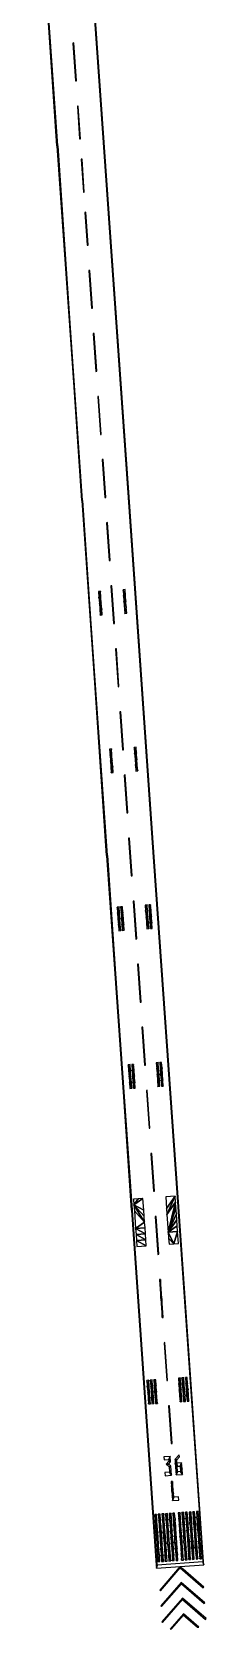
# Model space of a CAD drawing. Extents: x -9400 to 1633, y -9229 to 1165.
# Drawn here: x -9156 to -8606, y -9000 to -3948 of the extents above; entities that cross this region are included whole.
import ezdxf

# ---------------------------------------------------------------- set-up
doc = ezdxf.new("R2010")
doc.units = 0

msp = doc.modelspace()

# ---------------------------------------------------------------- linework, layer by layer
at = {"layer": 'mg_to_dxf', "color": 251}
for points in [[(-9009.45, -3175.04), (-8930.79, -4297.42), (-8927.8, -4297.21), (-9006.45, -3174.83)], [(-9156.09, -3185.31), (-9156.09, -3185.31), (-9077.43, -4307.69), (-9153.09, -3185.1)], [(-9153.09, -3185.1), (-9153.09, -3185.1), (-9077.43, -4307.69), (-9074.44, -4307.48)], [(-9023.53, -3982.6), (-9026.52, -3982.81), (-9018.13, -4102.51), (-9015.14, -4102.3)], [(-9005.25, -4286.26), (-9002.26, -4286.05), (-9009.54, -4182.11), (-9012.54, -4182.32)], [(-9074.44, -4307.48), (-9074.44, -4307.48), (-9077.43, -4307.69), (-9074.44, -4307.48)], [(-9077.43, -4307.69), (-9077.43, -4307.69), (-8998.78, -5430.07), (-9074.44, -4307.48)], [(-9077.43, -4307.69), (-9077.43, -4307.69), (-9074.44, -4307.48), (-9077.43, -4307.69)], [(-9074.44, -4307.48), (-9074.44, -4307.48), (-8998.78, -5430.07), (-8995.78, -5429.86)], [(-8930.79, -4297.42), (-8852.14, -5419.8), (-8849.14, -5419.59), (-8927.8, -4297.21)], [(-8993.48, -4454.25), (-8990.49, -4454.04), (-8997.77, -4350.09), (-9000.76, -4350.3)], [(-8986, -4518.08), (-8988.99, -4518.29), (-8981.71, -4622.24), (-8978.71, -4622.03)], [(-8967.73, -4821.75), (-8964.73, -4821.54), (-8973.12, -4701.83), (-8976.12, -4702.04)], [(-8962.13, -4901.55), (-8953.74, -5021.26), (-8950.75, -5021.05), (-8959.14, -4901.34)], [(-8945.16, -5100.85), (-8948.15, -5101.06), (-8939.76, -5220.77), (-8936.77, -5220.56)], [(-8931.18, -5300.36), (-8934.17, -5300.57), (-8925.78, -5420.28), (-8922.79, -5420.07)], [(-8998.78, -5430.07), (-8998.78, -5430.07), (-8920.12, -6552.45), (-8995.78, -5429.86)], [(-8998.78, -5430.07), (-8998.78, -5430.07), (-8998.78, -5430.07), (-8995.78, -5429.86)], [(-8995.78, -5429.86), (-8995.78, -5429.86), (-8998.78, -5430.07), (-8995.78, -5429.86)], [(-8995.78, -5429.86), (-8995.78, -5429.86), (-8920.12, -6552.45), (-8917.13, -6552.24)], [(-8852.14, -5419.8), (-8773.48, -6542.18), (-8770.49, -6541.97), (-8849.14, -5419.59)], [(-8911.8, -5619.79), (-8908.81, -5619.58), (-8917.2, -5499.87), (-8920.19, -5500.08)], [(-8894.83, -5819.09), (-8903.21, -5699.39), (-8906.21, -5699.59), (-8897.82, -5819.3)], [(-8944.24, -5736.16), (-8944.24, -5736.16), (-8939.57, -5717.04), (-8945.55, -5717.46)], [(-8944.24, -5736.16), (-8944.24, -5736.16), (-8938.26, -5735.74), (-8939.57, -5717.04)], [(-8936.95, -5754.44), (-8936.95, -5754.44), (-8938.26, -5735.74), (-8944.24, -5736.16)], [(-8936.95, -5754.44), (-8936.95, -5754.44), (-8944.24, -5736.16), (-8942.93, -5754.86)], [(-8936.95, -5754.44), (-8936.95, -5754.44), (-8942.93, -5754.86), (-8935.64, -5773.15)], [(-8942.93, -5754.86), (-8942.93, -5754.86), (-8941.62, -5773.57), (-8935.64, -5773.15)], [(-8867.75, -5712), (-8867.75, -5712), (-8859.14, -5748.99), (-8861.76, -5711.58)], [(-8866.44, -5730.71), (-8866.44, -5730.71), (-8859.14, -5748.99), (-8867.75, -5712)], [(-8866.44, -5730.71), (-8866.44, -5730.71), (-8865.13, -5749.41), (-8857.83, -5767.7)], [(-8866.44, -5730.71), (-8866.44, -5730.71), (-8857.83, -5767.7), (-8859.14, -5748.99)], [(-8857.83, -5767.7), (-8857.83, -5767.7), (-8865.13, -5749.41), (-8862.5, -5786.82)], [(-8935.64, -5773.15), (-8935.64, -5773.15), (-8941.62, -5773.57), (-8940.31, -5792.27)], [(-8935.64, -5773.15), (-8935.64, -5773.15), (-8940.31, -5792.27), (-8934.33, -5791.85)], [(-8857.83, -5767.7), (-8857.83, -5767.7), (-8862.5, -5786.82), (-8856.52, -5786.4)], [(-8889.23, -5898.9), (-8892.23, -5899.11), (-8883.84, -6018.81), (-8880.84, -6018.6)], [(-8866.86, -6218.11), (-8875.25, -6098.41), (-8878.24, -6098.62), (-8869.86, -6218.32)], [(-8825.5, -6229.06), (-8825.5, -6229.06), (-8826.81, -6210.36), (-8832.79, -6210.78)], [(-8825.5, -6229.06), (-8825.5, -6229.06), (-8832.79, -6210.78), (-8831.48, -6229.48)], [(-8909.29, -6234.94), (-8909.29, -6234.94), (-8904.62, -6215.81), (-8910.6, -6216.23)], [(-8909.29, -6234.94), (-8909.29, -6234.94), (-8903.3, -6234.52), (-8904.62, -6215.81)], [(-8901.99, -6253.22), (-8901.99, -6253.22), (-8903.3, -6234.52), (-8909.29, -6234.94)], [(-8907.98, -6253.64), (-8907.98, -6253.64), (-8901.99, -6253.22), (-8909.29, -6234.94)], [(-8907.98, -6253.64), (-8907.98, -6253.64), (-8900.68, -6271.93), (-8901.99, -6253.22)], [(-8907.98, -6253.64), (-8907.98, -6253.64), (-8906.67, -6272.34), (-8900.68, -6271.93)], [(-8824.19, -6247.77), (-8824.19, -6247.77), (-8825.5, -6229.06), (-8831.48, -6229.48)], [(-8824.19, -6247.77), (-8824.19, -6247.77), (-8831.48, -6229.48), (-8830.17, -6248.19)], [(-8828.86, -6266.89), (-8828.86, -6266.89), (-8824.19, -6247.77), (-8830.17, -6248.19)], [(-8828.86, -6266.89), (-8828.86, -6266.89), (-8822.88, -6266.47), (-8824.19, -6247.77)], [(-8900.68, -6271.93), (-8900.68, -6271.93), (-8906.67, -6272.34), (-8905.36, -6291.05)], [(-8900.68, -6271.93), (-8900.68, -6271.93), (-8905.36, -6291.05), (-8899.37, -6290.63)], [(-8855.87, -6417.83), (-8852.88, -6417.62), (-8861.27, -6297.92), (-8864.26, -6298.13)], [(-8828.86, -6266.89), (-8828.86, -6266.89), (-8821.56, -6285.18), (-8822.88, -6266.47)], [(-8828.86, -6266.89), (-8828.86, -6266.89), (-8827.55, -6285.6), (-8821.56, -6285.18)], [(-8850.28, -6497.64), (-8841.89, -6617.34), (-8838.9, -6617.13), (-8847.29, -6497.43)], [(-8917.13, -6552.24), (-8917.13, -6552.24), (-8920.12, -6552.45), (-8917.13, -6552.24)], [(-8917.13, -6552.24), (-8917.13, -6552.24), (-8920.12, -6552.45), (-8841.46, -7674.83)], [(-8920.12, -6552.45), (-8920.12, -6552.45), (-8920.12, -6552.45), (-8917.13, -6552.24)], [(-8917.13, -6552.24), (-8917.13, -6552.24), (-8841.46, -7674.83), (-8838.47, -7674.62)], [(-8773.48, -6542.18), (-8694.82, -7664.56), (-8691.83, -7664.35), (-8770.49, -6541.97)], [(-8879.32, -6734.06), (-8879.32, -6734.06), (-8880.63, -6715.36), (-8886.62, -6715.78)], [(-8879.32, -6734.06), (-8879.32, -6734.06), (-8886.62, -6715.78), (-8885.31, -6734.48)], [(-8868.35, -6733.29), (-8868.35, -6733.29), (-8869.66, -6714.59), (-8875.65, -6715.01)], [(-8868.35, -6733.29), (-8868.35, -6733.29), (-8875.65, -6715.01), (-8874.34, -6733.71)], [(-8827.91, -6816.85), (-8824.92, -6816.65), (-8833.31, -6696.94), (-8836.3, -6697.15)], [(-8796.53, -6728.26), (-8796.53, -6728.26), (-8791.85, -6709.14), (-8797.84, -6709.56)], [(-8796.53, -6728.26), (-8796.53, -6728.26), (-8789.23, -6746.55), (-8791.85, -6709.14)], [(-8785.55, -6727.49), (-8785.55, -6727.49), (-8780.88, -6708.37), (-8786.87, -6708.79)], [(-8785.55, -6727.49), (-8785.55, -6727.49), (-8779.57, -6727.07), (-8780.88, -6708.37)], [(-8878.01, -6752.77), (-8878.01, -6752.77), (-8879.32, -6734.06), (-8885.31, -6734.48)], [(-8878.01, -6752.77), (-8878.01, -6752.77), (-8885.31, -6734.48), (-8884, -6753.19)], [(-8882.69, -6771.89), (-8882.69, -6771.89), (-8878.01, -6752.77), (-8884, -6753.19)], [(-8882.69, -6771.89), (-8882.69, -6771.89), (-8876.7, -6771.47), (-8878.01, -6752.77)], [(-8868.35, -6733.29), (-8868.35, -6733.29), (-8874.34, -6733.71), (-8873.03, -6752.42)], [(-8868.35, -6733.29), (-8868.35, -6733.29), (-8873.03, -6752.42), (-8867.04, -6752)], [(-8873.03, -6752.42), (-8873.03, -6752.42), (-8865.73, -6770.7), (-8867.04, -6752)], [(-8873.03, -6752.42), (-8873.03, -6752.42), (-8871.71, -6771.12), (-8865.73, -6770.7)], [(-8787.92, -6765.25), (-8787.92, -6765.25), (-8789.23, -6746.55), (-8796.53, -6728.26)], [(-8787.92, -6765.25), (-8787.92, -6765.25), (-8796.53, -6728.26), (-8795.22, -6746.96)], [(-8786.61, -6783.95), (-8786.61, -6783.95), (-8795.22, -6746.96), (-8792.59, -6784.37)], [(-8787.92, -6765.25), (-8787.92, -6765.25), (-8795.22, -6746.96), (-8786.61, -6783.95)], [(-8778.26, -6745.78), (-8778.26, -6745.78), (-8779.57, -6727.07), (-8785.55, -6727.49)], [(-8778.26, -6745.78), (-8778.26, -6745.78), (-8785.55, -6727.49), (-8784.24, -6746.2)], [(-8778.26, -6745.78), (-8778.26, -6745.78), (-8784.24, -6746.2), (-8776.95, -6764.48)], [(-8784.24, -6746.2), (-8784.24, -6746.2), (-8782.93, -6764.9), (-8776.95, -6764.48)], [(-8776.95, -6764.48), (-8776.95, -6764.48), (-8782.93, -6764.9), (-8781.62, -6783.6)], [(-8776.95, -6764.48), (-8776.95, -6764.48), (-8781.62, -6783.6), (-8775.64, -6783.18)], [(-8882.69, -6771.89), (-8882.69, -6771.89), (-8875.39, -6790.18), (-8876.7, -6771.47)], [(-8882.69, -6771.89), (-8882.69, -6771.89), (-8881.38, -6790.59), (-8875.39, -6790.18)], [(-8871.71, -6771.12), (-8871.71, -6771.12), (-8864.42, -6789.41), (-8865.73, -6770.7)], [(-8871.71, -6771.12), (-8871.71, -6771.12), (-8870.4, -6789.83), (-8864.42, -6789.41)], [(-8813.93, -7016.37), (-8810.94, -7016.16), (-8819.33, -6896.45), (-8822.32, -6896.66)], [(-8808.34, -7096.17), (-8799.95, -7215.88), (-8796.96, -7215.67), (-8805.34, -7095.96)], [(-8844.37, -7232.84), (-8844.37, -7232.84), (-8845.68, -7214.14), (-8851.67, -7214.56)], [(-8844.37, -7232.84), (-8844.37, -7232.84), (-8851.67, -7214.56), (-8850.36, -7233.26)], [(-8839.38, -7232.49), (-8839.38, -7232.49), (-8834.71, -7213.37), (-8840.69, -7213.79)], [(-8839.38, -7232.49), (-8839.38, -7232.49), (-8833.4, -7232.07), (-8834.71, -7213.37)], [(-8761.57, -7227.04), (-8761.57, -7227.04), (-8756.9, -7207.91), (-8762.88, -7208.33)], [(-8761.57, -7227.04), (-8761.57, -7227.04), (-8755.59, -7226.62), (-8756.9, -7207.91)], [(-8744.62, -7225.85), (-8744.62, -7225.85), (-8745.93, -7207.15), (-8751.91, -7207.56)], [(-8744.62, -7225.85), (-8744.62, -7225.85), (-8751.91, -7207.56), (-8750.6, -7226.27)], [(-8844.37, -7232.84), (-8844.37, -7232.84), (-8850.36, -7233.26), (-8849.04, -7251.96)], [(-8844.37, -7232.84), (-8844.37, -7232.84), (-8849.04, -7251.96), (-8843.06, -7251.54)], [(-8849.04, -7251.96), (-8849.04, -7251.96), (-8841.75, -7270.25), (-8843.06, -7251.54)], [(-8849.04, -7251.96), (-8849.04, -7251.96), (-8847.73, -7270.67), (-8841.75, -7270.25)], [(-8847.73, -7270.67), (-8847.73, -7270.67), (-8840.44, -7288.95), (-8841.75, -7270.25)], [(-8847.73, -7270.67), (-8847.73, -7270.67), (-8846.42, -7289.37), (-8840.44, -7288.95)], [(-8832.09, -7250.77), (-8832.09, -7250.77), (-8833.4, -7232.07), (-8839.38, -7232.49)], [(-8832.09, -7250.77), (-8832.09, -7250.77), (-8839.38, -7232.49), (-8838.07, -7251.19)], [(-8832.09, -7250.77), (-8832.09, -7250.77), (-8838.07, -7251.19), (-8830.78, -7269.48)], [(-8838.07, -7251.19), (-8838.07, -7251.19), (-8836.76, -7269.9), (-8830.78, -7269.48)], [(-8830.78, -7269.48), (-8830.78, -7269.48), (-8836.76, -7269.9), (-8835.45, -7288.6)], [(-8830.78, -7269.48), (-8830.78, -7269.48), (-8835.45, -7288.6), (-8829.46, -7288.18)], [(-8754.28, -7245.32), (-8754.28, -7245.32), (-8755.59, -7226.62), (-8761.57, -7227.04)], [(-8754.28, -7245.32), (-8754.28, -7245.32), (-8761.57, -7227.04), (-8760.26, -7245.74)], [(-8754.28, -7245.32), (-8754.28, -7245.32), (-8760.26, -7245.74), (-8752.97, -7264.03)], [(-8760.26, -7245.74), (-8760.26, -7245.74), (-8758.95, -7264.45), (-8752.97, -7264.03)], [(-8752.97, -7264.03), (-8752.97, -7264.03), (-8758.95, -7264.45), (-8757.64, -7283.15)], [(-8752.97, -7264.03), (-8752.97, -7264.03), (-8757.64, -7283.15), (-8751.66, -7282.73)], [(-8744.62, -7225.85), (-8744.62, -7225.85), (-8750.6, -7226.27), (-8749.29, -7244.97)], [(-8744.62, -7225.85), (-8744.62, -7225.85), (-8749.29, -7244.97), (-8743.3, -7244.55)], [(-8749.29, -7244.97), (-8749.29, -7244.97), (-8741.99, -7263.26), (-8743.3, -7244.55)], [(-8749.29, -7244.97), (-8749.29, -7244.97), (-8747.98, -7263.68), (-8741.99, -7263.26)], [(-8747.98, -7263.68), (-8747.98, -7263.68), (-8740.68, -7281.96), (-8741.99, -7263.26)], [(-8747.98, -7263.68), (-8747.98, -7263.68), (-8746.67, -7282.38), (-8740.68, -7281.96)], [(-8794.36, -7295.68), (-8785.97, -7415.39), (-8782.97, -7415.18), (-8791.36, -7295.47)], [(-8780.37, -7495.19), (-8771.98, -7614.9), (-8768.99, -7614.69), (-8777.38, -7494.98)], [(-8841.46, -7674.83), (-8762.81, -8797.21), (-8759.82, -8797), (-8838.47, -7674.62)], [(-8833.61, -7658.13), (-8833.61, -7658.13), (-8819.96, -7638.38), (-8834.92, -7639.42)], [(-8833.61, -7658.13), (-8833.61, -7658.13), (-8805, -7637.33), (-8819.96, -7638.38)], [(-8833.61, -7658.13), (-8833.61, -7658.13), (-8802.38, -7674.74), (-8805, -7637.33)], [(-8833.61, -7658.13), (-8833.61, -7658.13), (-8832.3, -7676.83), (-8799.75, -7712.14)], [(-8801.06, -7693.44), (-8801.06, -7693.44), (-8802.38, -7674.74), (-8833.61, -7658.13)], [(-8801.06, -7693.44), (-8801.06, -7693.44), (-8833.61, -7658.13), (-8799.75, -7712.14)], [(-8799.75, -7712.14), (-8799.75, -7712.14), (-8832.3, -7676.83), (-8828.37, -7732.94)], [(-8730.55, -7669.7), (-8730.55, -7669.7), (-8703.25, -7630.2), (-8733.17, -7632.29)], [(-8729.24, -7688.41), (-8729.24, -7688.41), (-8703.25, -7630.2), (-8730.55, -7669.7)], [(-8729.24, -7688.41), (-8729.24, -7688.41), (-8701.94, -7648.9), (-8703.25, -7630.2)], [(-8725.31, -7744.52), (-8725.31, -7744.52), (-8701.94, -7648.9), (-8729.24, -7688.41)], [(-8700.63, -7667.6), (-8700.63, -7667.6), (-8701.94, -7648.9), (-8725.31, -7744.52)], [(-8699.31, -7686.31), (-8699.31, -7686.31), (-8700.63, -7667.6), (-8725.31, -7744.52)], [(-8694.82, -7664.56), (-8616.17, -8786.94), (-8613.18, -8786.73), (-8691.83, -7664.35)], [(-8799.75, -7712.14), (-8799.75, -7712.14), (-8828.37, -7732.94), (-8798.44, -7730.85)], [(-8763.4, -7694.49), (-8766.39, -7694.7), (-8758, -7814.41), (-8755.01, -7814.2)], [(-8698, -7705.01), (-8698, -7705.01), (-8699.31, -7686.31), (-8725.31, -7744.52)], [(-8698, -7705.01), (-8698, -7705.01), (-8725.31, -7744.52), (-8696.69, -7723.72)], [(-8725.31, -7744.52), (-8725.31, -7744.52), (-8695.38, -7742.42), (-8696.69, -7723.72)], [(-8828.37, -7732.94), (-8828.37, -7732.94), (-8797.13, -7749.55), (-8798.44, -7730.85)], [(-8828.37, -7732.94), (-8828.37, -7732.94), (-8827.06, -7751.65), (-8797.13, -7749.55)], [(-8827.06, -7751.65), (-8827.06, -7751.65), (-8795.82, -7768.26), (-8797.13, -7749.55)], [(-8827.06, -7751.65), (-8827.06, -7751.65), (-8825.75, -7770.35), (-8795.82, -7768.26)], [(-8825.75, -7770.35), (-8825.75, -7770.35), (-8794.51, -7786.96), (-8795.82, -7768.26)], [(-8825.75, -7770.35), (-8825.75, -7770.35), (-8824.44, -7789.06), (-8794.51, -7786.96)], [(-8725.31, -7744.52), (-8725.31, -7744.52), (-8707.72, -7780.88), (-8695.38, -7742.42)], [(-8725.31, -7744.52), (-8725.31, -7744.52), (-8724, -7763.22), (-8707.72, -7780.88)], [(-8724, -7763.22), (-8724, -7763.22), (-8722.69, -7781.93), (-8707.72, -7780.88)], [(-8695.38, -7742.42), (-8695.38, -7742.42), (-8707.72, -7780.88), (-8692.76, -7779.83)], [(-8748.22, -7954.07), (-8748.22, -7954.07), (-8749.42, -7894), (-8752.41, -7894.21)], [(-8745.22, -7953.86), (-8745.22, -7953.86), (-8749.42, -7894), (-8748.22, -7954.07)], [(-8745.22, -7953.86), (-8745.22, -7953.86), (-8748.22, -7954.07), (-8744.02, -8013.92)], [(-8745.22, -7953.86), (-8745.22, -7953.86), (-8744.02, -8013.92), (-8741.03, -8013.71)], [(-8735.44, -8093.51), (-8738.43, -8093.72), (-8730.04, -8213.43), (-8727.05, -8213.22)], [(-8792.73, -8212.88), (-8792.73, -8212.88), (-8784.13, -8249.87), (-8786.75, -8212.46)], [(-8791.42, -8231.58), (-8791.42, -8231.58), (-8784.13, -8249.87), (-8792.73, -8212.88)], [(-8791.42, -8231.58), (-8791.42, -8231.58), (-8790.11, -8250.29), (-8782.81, -8268.57)], [(-8791.42, -8231.58), (-8791.42, -8231.58), (-8782.81, -8268.57), (-8784.13, -8249.87)], [(-8774.46, -8230.39), (-8774.46, -8230.39), (-8775.77, -8211.69), (-8781.76, -8212.11)], [(-8774.46, -8230.39), (-8774.46, -8230.39), (-8781.76, -8212.11), (-8780.45, -8230.81)], [(-8773.15, -8249.1), (-8773.15, -8249.1), (-8774.46, -8230.39), (-8780.45, -8230.81)], [(-8773.15, -8249.1), (-8773.15, -8249.1), (-8780.45, -8230.81), (-8779.14, -8249.52)], [(-8763.49, -8229.62), (-8763.49, -8229.62), (-8764.8, -8210.92), (-8770.79, -8211.34)], [(-8763.49, -8229.62), (-8763.49, -8229.62), (-8770.79, -8211.34), (-8769.47, -8230.04)], [(-8762.18, -8248.33), (-8762.18, -8248.33), (-8763.49, -8229.62), (-8769.47, -8230.04)], [(-8762.18, -8248.33), (-8762.18, -8248.33), (-8769.47, -8230.04), (-8768.16, -8248.75)], [(-8691.67, -8224.59), (-8691.67, -8224.59), (-8686.99, -8205.47), (-8692.98, -8205.89)], [(-8691.67, -8224.59), (-8691.67, -8224.59), (-8685.68, -8224.17), (-8686.99, -8205.47)], [(-8684.37, -8242.88), (-8684.37, -8242.88), (-8685.68, -8224.17), (-8691.67, -8224.59)], [(-8690.36, -8243.29), (-8690.36, -8243.29), (-8684.37, -8242.88), (-8691.67, -8224.59)], [(-8682, -8205.12), (-8682, -8205.12), (-8673.4, -8242.11), (-8676.02, -8204.7)], [(-8680.69, -8223.82), (-8680.69, -8223.82), (-8673.4, -8242.11), (-8682, -8205.12)], [(-8680.69, -8223.82), (-8680.69, -8223.82), (-8679.38, -8242.53), (-8672.09, -8260.81)], [(-8680.69, -8223.82), (-8680.69, -8223.82), (-8672.09, -8260.81), (-8673.4, -8242.11)], [(-8663.73, -8222.63), (-8663.73, -8222.63), (-8665.04, -8203.93), (-8671.03, -8204.35)], [(-8663.73, -8222.63), (-8663.73, -8222.63), (-8671.03, -8204.35), (-8669.72, -8223.05)], [(-8662.42, -8241.34), (-8662.42, -8241.34), (-8663.73, -8222.63), (-8669.72, -8223.05)], [(-8662.42, -8241.34), (-8662.42, -8241.34), (-8669.72, -8223.05), (-8668.41, -8241.76)], [(-8782.81, -8268.57), (-8782.81, -8268.57), (-8790.11, -8250.29), (-8787.49, -8287.69)], [(-8782.81, -8268.57), (-8782.81, -8268.57), (-8787.49, -8287.69), (-8781.5, -8287.27)], [(-8777.83, -8268.22), (-8777.83, -8268.22), (-8773.15, -8249.1), (-8779.14, -8249.52)], [(-8777.83, -8268.22), (-8777.83, -8268.22), (-8771.84, -8267.8), (-8773.15, -8249.1)], [(-8777.83, -8268.22), (-8777.83, -8268.22), (-8770.53, -8286.51), (-8771.84, -8267.8)], [(-8777.83, -8268.22), (-8777.83, -8268.22), (-8776.52, -8286.92), (-8770.53, -8286.51)], [(-8766.85, -8267.45), (-8766.85, -8267.45), (-8762.18, -8248.33), (-8768.16, -8248.75)], [(-8766.85, -8267.45), (-8766.85, -8267.45), (-8760.87, -8267.03), (-8762.18, -8248.33)], [(-8766.85, -8267.45), (-8766.85, -8267.45), (-8759.56, -8285.74), (-8760.87, -8267.03)], [(-8766.85, -8267.45), (-8766.85, -8267.45), (-8765.54, -8286.16), (-8759.56, -8285.74)], [(-8690.36, -8243.29), (-8690.36, -8243.29), (-8683.06, -8261.58), (-8684.37, -8242.88)], [(-8690.36, -8243.29), (-8690.36, -8243.29), (-8689.04, -8262), (-8683.06, -8261.58)], [(-8683.06, -8261.58), (-8683.06, -8261.58), (-8689.04, -8262), (-8687.73, -8280.7)], [(-8683.06, -8261.58), (-8683.06, -8261.58), (-8687.73, -8280.7), (-8681.75, -8280.28)], [(-8672.09, -8260.81), (-8672.09, -8260.81), (-8679.38, -8242.53), (-8676.76, -8279.93)], [(-8672.09, -8260.81), (-8672.09, -8260.81), (-8676.76, -8279.93), (-8670.78, -8279.51)], [(-8667.1, -8260.46), (-8667.1, -8260.46), (-8662.42, -8241.34), (-8668.41, -8241.76)], [(-8667.1, -8260.46), (-8667.1, -8260.46), (-8661.11, -8260.04), (-8662.42, -8241.34)], [(-8667.1, -8260.46), (-8667.1, -8260.46), (-8659.8, -8278.75), (-8661.11, -8260.04)], [(-8667.1, -8260.46), (-8667.1, -8260.46), (-8665.79, -8279.17), (-8659.8, -8278.75)], [(-8724.45, -8293.23), (-8716.06, -8412.94), (-8713.07, -8412.73), (-8721.46, -8293.02)], [(-8719.24, -8453.33), (-8739.19, -8454.73), (-8738.5, -8464.7), (-8723.53, -8463.65)], [(-8724.5, -8477.75), (-8718.05, -8470.29), (-8723.19, -8468.58), (-8731.53, -8478.25)], [(-8717.08, -8484.25), (-8724.5, -8477.75), (-8731.53, -8478.25), (-8721.92, -8486.65)], [(-8718.05, -8470.29), (-8719.24, -8453.33), (-8723.53, -8463.65), (-8723.19, -8468.58)], [(-8715.05, -8513.18), (-8717.08, -8484.25), (-8721.92, -8486.65), (-8720.74, -8503.56)], [(-8698.44, -8464.13), (-8689.62, -8454.99), (-8690.09, -8448.28), (-8703.58, -8462.25)], [(-8697.68, -8474.87), (-8703.58, -8462.25), (-8696.98, -8484.85)], [(-8702.71, -8474.72), (-8702.71, -8474.72), (-8696.98, -8484.85), (-8703.58, -8462.25)], [(-8703.58, -8462.25), (-8697.68, -8474.87), (-8698.44, -8464.13)], [(-8702.71, -8474.72), (-8702.71, -8474.72), (-8695.8, -8501.81), (-8696.98, -8484.85)], [(-8702.71, -8474.72), (-8702.71, -8474.72), (-8700.08, -8512.13), (-8695.8, -8501.81)], [(-8682.72, -8473.83), (-8697.68, -8474.87), (-8696.98, -8484.85), (-8687.26, -8484.17)], [(-8681.43, -8492.28), (-8681.43, -8492.28), (-8682.72, -8473.83), (-8687.26, -8484.17)], [(-8681.43, -8492.28), (-8681.43, -8492.28), (-8687.26, -8484.17), (-8686.07, -8501.13)], [(-8720.74, -8503.56), (-8735.7, -8504.6), (-8735, -8514.58), (-8715.05, -8513.18)], [(-8715.1, -8548.27), (-8715.1, -8548.27), (-8711.16, -8532.96), (-8716.14, -8533.31)], [(-8714.05, -8563.23), (-8714.05, -8563.23), (-8711.16, -8532.96), (-8715.1, -8548.27)], [(-8714.05, -8563.23), (-8714.05, -8563.23), (-8709.41, -8557.9), (-8711.16, -8532.96)], [(-8686.07, -8501.13), (-8695.8, -8501.81), (-8700.08, -8512.13), (-8680.13, -8510.73)], [(-8681.43, -8492.28), (-8681.43, -8492.28), (-8686.07, -8501.13), (-8680.13, -8510.73)], [(-8708.54, -8570.37), (-8708.54, -8570.37), (-8709.41, -8557.9), (-8714.05, -8563.23)], [(-8713, -8578.2), (-8713, -8578.2), (-8708.54, -8570.37), (-8714.05, -8563.23)], [(-8713, -8578.2), (-8713, -8578.2), (-8707.66, -8582.84), (-8708.54, -8570.37)], [(-8713, -8578.2), (-8713, -8578.2), (-8711.95, -8593.16), (-8707.66, -8582.84)], [(-8711.95, -8593.16), (-8692, -8591.76), (-8692.7, -8581.79), (-8707.66, -8582.84)], [(-8760.96, -8655.49), (-8760.96, -8655.49), (-8762.27, -8636.79), (-8768.01, -8637.19)], [(-8760.96, -8655.49), (-8760.96, -8655.49), (-8768.01, -8637.19), (-8766.7, -8655.89)], [(-8749.49, -8654.69), (-8749.49, -8654.69), (-8750.8, -8635.98), (-8756.54, -8636.38)], [(-8748.18, -8673.39), (-8748.18, -8673.39), (-8756.54, -8636.38), (-8755.23, -8655.09)], [(-8748.18, -8673.39), (-8748.18, -8673.39), (-8749.49, -8654.69), (-8756.54, -8636.38)], [(-8739.33, -8635.18), (-8739.33, -8635.18), (-8745.07, -8635.58), (-8743.75, -8654.28)], [(-8743.75, -8654.28), (-8743.75, -8654.28), (-8738.02, -8653.88), (-8739.33, -8635.18)], [(-8726.55, -8653.08), (-8726.55, -8653.08), (-8727.86, -8634.37), (-8733.59, -8634.78)], [(-8726.55, -8653.08), (-8726.55, -8653.08), (-8733.59, -8634.78), (-8732.28, -8653.48)], [(-8720.81, -8652.68), (-8720.81, -8652.68), (-8716.39, -8633.57), (-8722.12, -8633.97)], [(-8720.81, -8652.68), (-8720.81, -8652.68), (-8713.76, -8670.98), (-8716.39, -8633.57)], [(-8703.6, -8651.47), (-8703.6, -8651.47), (-8704.91, -8632.77), (-8710.65, -8633.17)], [(-8703.6, -8651.47), (-8703.6, -8651.47), (-8710.65, -8633.17), (-8708.03, -8670.58)], [(-8692.13, -8650.67), (-8692.13, -8650.67), (-8687.71, -8631.56), (-8693.44, -8631.96)], [(-8692.13, -8650.67), (-8692.13, -8650.67), (-8686.39, -8650.26), (-8687.71, -8631.56)], [(-8674.92, -8649.46), (-8674.92, -8649.46), (-8676.23, -8630.76), (-8681.97, -8631.16)], [(-8674.92, -8649.46), (-8674.92, -8649.46), (-8681.97, -8631.16), (-8680.66, -8649.86)], [(-8663.45, -8648.66), (-8663.45, -8648.66), (-8664.76, -8629.95), (-8670.5, -8630.35)], [(-8663.45, -8648.66), (-8663.45, -8648.66), (-8670.5, -8630.35), (-8669.19, -8649.06)], [(-8656.4, -8666.96), (-8656.4, -8666.96), (-8653.29, -8629.15), (-8659.03, -8629.55)], [(-8656.4, -8666.96), (-8656.4, -8666.96), (-8651.98, -8647.85), (-8653.29, -8629.15)], [(-8640.51, -8647.05), (-8640.51, -8647.05), (-8641.82, -8628.34), (-8647.55, -8628.75)], [(-8640.51, -8647.05), (-8640.51, -8647.05), (-8647.55, -8628.75), (-8646.24, -8647.45)], [(-8634.77, -8646.65), (-8634.77, -8646.65), (-8630.35, -8627.54), (-8636.08, -8627.94)], [(-8634.77, -8646.65), (-8634.77, -8646.65), (-8627.72, -8664.95), (-8630.35, -8627.54)], [(-8759.65, -8674.19), (-8759.65, -8674.19), (-8760.96, -8655.49), (-8766.7, -8655.89)], [(-8759.65, -8674.19), (-8759.65, -8674.19), (-8766.7, -8655.89), (-8765.39, -8674.6)], [(-8758.34, -8692.9), (-8758.34, -8692.9), (-8759.65, -8674.19), (-8765.39, -8674.6)], [(-8758.34, -8692.9), (-8758.34, -8692.9), (-8765.39, -8674.6), (-8764.08, -8693.3)], [(-8753.92, -8673.79), (-8753.92, -8673.79), (-8748.18, -8673.39), (-8755.23, -8655.09)], [(-8748.18, -8673.39), (-8748.18, -8673.39), (-8753.92, -8673.79), (-8749.98, -8729.9)], [(-8746.87, -8692.09), (-8746.87, -8692.09), (-8748.18, -8673.39), (-8749.98, -8729.9)], [(-8743.75, -8654.28), (-8743.75, -8654.28), (-8736.71, -8672.59), (-8738.02, -8653.88)], [(-8734.09, -8709.99), (-8734.09, -8709.99), (-8743.75, -8654.28), (-8741.13, -8691.69)], [(-8735.4, -8691.29), (-8735.4, -8691.29), (-8743.75, -8654.28), (-8734.09, -8709.99)], [(-8735.4, -8691.29), (-8735.4, -8691.29), (-8736.71, -8672.59), (-8743.75, -8654.28)], [(-8725.24, -8671.78), (-8725.24, -8671.78), (-8726.55, -8653.08), (-8732.28, -8653.48)], [(-8725.24, -8671.78), (-8725.24, -8671.78), (-8732.28, -8653.48), (-8730.97, -8672.18)], [(-8723.93, -8690.49), (-8723.93, -8690.49), (-8725.24, -8671.78), (-8730.97, -8672.18)], [(-8727.04, -8728.3), (-8727.04, -8728.3), (-8723.93, -8690.49), (-8730.97, -8672.18)], [(-8712.45, -8689.68), (-8712.45, -8689.68), (-8713.76, -8670.98), (-8720.81, -8652.68)], [(-8712.45, -8689.68), (-8712.45, -8689.68), (-8720.81, -8652.68), (-8719.5, -8671.38)], [(-8719.5, -8671.38), (-8719.5, -8671.38), (-8718.19, -8690.08), (-8711.14, -8708.39)], [(-8712.45, -8689.68), (-8712.45, -8689.68), (-8719.5, -8671.38), (-8711.14, -8708.39)], [(-8706.72, -8689.28), (-8706.72, -8689.28), (-8703.6, -8651.47), (-8708.03, -8670.58)], [(-8706.72, -8689.28), (-8706.72, -8689.28), (-8702.29, -8670.17), (-8703.6, -8651.47)], [(-8706.72, -8689.28), (-8706.72, -8689.28), (-8705.41, -8707.98), (-8702.29, -8670.17)], [(-8705.41, -8707.98), (-8705.41, -8707.98), (-8704.1, -8726.69), (-8702.29, -8670.17)], [(-8704.1, -8726.69), (-8704.1, -8726.69), (-8698.36, -8726.29), (-8702.29, -8670.17)], [(-8685.08, -8668.97), (-8685.08, -8668.97), (-8686.39, -8650.26), (-8692.13, -8650.67)], [(-8690.82, -8669.37), (-8690.82, -8669.37), (-8685.08, -8668.97), (-8692.13, -8650.67)], [(-8690.82, -8669.37), (-8690.82, -8669.37), (-8683.77, -8687.67), (-8685.08, -8668.97)], [(-8690.82, -8669.37), (-8690.82, -8669.37), (-8689.51, -8688.07), (-8683.77, -8687.67)], [(-8689.51, -8688.07), (-8689.51, -8688.07), (-8682.46, -8706.38), (-8683.77, -8687.67)], [(-8689.51, -8688.07), (-8689.51, -8688.07), (-8688.2, -8706.78), (-8682.46, -8706.38)], [(-8679.35, -8668.57), (-8679.35, -8668.57), (-8674.92, -8649.46), (-8680.66, -8649.86)], [(-8679.35, -8668.57), (-8679.35, -8668.57), (-8673.61, -8668.16), (-8674.92, -8649.46)], [(-8679.35, -8668.57), (-8679.35, -8668.57), (-8678.04, -8687.27), (-8673.61, -8668.16)], [(-8678.04, -8687.27), (-8678.04, -8687.27), (-8672.3, -8686.87), (-8673.61, -8668.16)], [(-8678.04, -8687.27), (-8678.04, -8687.27), (-8676.73, -8705.97), (-8672.3, -8686.87)], [(-8676.73, -8705.97), (-8676.73, -8705.97), (-8675.42, -8724.68), (-8672.3, -8686.87)], [(-8672.3, -8686.87), (-8672.3, -8686.87), (-8675.42, -8724.68), (-8668.37, -8742.98)], [(-8662.14, -8667.36), (-8662.14, -8667.36), (-8663.45, -8648.66), (-8669.19, -8649.06)], [(-8660.83, -8686.06), (-8660.83, -8686.06), (-8662.14, -8667.36), (-8669.19, -8649.06)], [(-8660.83, -8686.06), (-8660.83, -8686.06), (-8669.19, -8649.06), (-8667.88, -8667.76)], [(-8667.88, -8667.76), (-8667.88, -8667.76), (-8666.57, -8686.47), (-8656.9, -8742.18)], [(-8659.52, -8704.77), (-8659.52, -8704.77), (-8667.88, -8667.76), (-8658.21, -8723.47)], [(-8658.21, -8723.47), (-8658.21, -8723.47), (-8667.88, -8667.76), (-8656.9, -8742.18)], [(-8660.83, -8686.06), (-8660.83, -8686.06), (-8667.88, -8667.76), (-8659.52, -8704.77)], [(-8656.9, -8742.18), (-8656.9, -8742.18), (-8666.57, -8686.47), (-8660.01, -8779.99)], [(-8649.36, -8685.26), (-8649.36, -8685.26), (-8651.98, -8647.85), (-8656.4, -8666.96)], [(-8655.09, -8685.66), (-8655.09, -8685.66), (-8649.36, -8685.26), (-8656.4, -8666.96)], [(-8655.09, -8685.66), (-8655.09, -8685.66), (-8648.05, -8703.96), (-8649.36, -8685.26)], [(-8655.09, -8685.66), (-8655.09, -8685.66), (-8653.78, -8704.37), (-8648.05, -8703.96)], [(-8644.93, -8666.15), (-8644.93, -8666.15), (-8640.51, -8647.05), (-8646.24, -8647.45)], [(-8644.93, -8666.15), (-8644.93, -8666.15), (-8639.2, -8665.75), (-8640.51, -8647.05)], [(-8643.62, -8684.86), (-8643.62, -8684.86), (-8639.2, -8665.75), (-8644.93, -8666.15)], [(-8639.2, -8665.75), (-8639.2, -8665.75), (-8643.62, -8684.86), (-8639.69, -8740.97)], [(-8639.69, -8740.97), (-8639.69, -8740.97), (-8635.26, -8721.86), (-8639.2, -8665.75)], [(-8626.41, -8683.65), (-8626.41, -8683.65), (-8627.72, -8664.95), (-8634.77, -8646.65)], [(-8633.46, -8665.35), (-8633.46, -8665.35), (-8626.41, -8683.65), (-8634.77, -8646.65)], [(-8625.1, -8702.36), (-8625.1, -8702.36), (-8626.41, -8683.65), (-8633.46, -8665.35)], [(-8632.15, -8684.05), (-8632.15, -8684.05), (-8625.1, -8702.36), (-8633.46, -8665.35)], [(-8623.79, -8721.06), (-8623.79, -8721.06), (-8625.1, -8702.36), (-8632.15, -8684.05)], [(-8630.84, -8702.76), (-8630.84, -8702.76), (-8623.79, -8721.06), (-8632.15, -8684.05)], [(-8762.77, -8712), (-8762.77, -8712), (-8758.34, -8692.9), (-8764.08, -8693.3)], [(-8762.77, -8712), (-8762.77, -8712), (-8754.41, -8749.01), (-8758.34, -8692.9)], [(-8761.46, -8730.71), (-8761.46, -8730.71), (-8754.41, -8749.01), (-8762.77, -8712)], [(-8761.46, -8730.71), (-8761.46, -8730.71), (-8760.14, -8749.41), (-8753.1, -8767.71)], [(-8761.46, -8730.71), (-8761.46, -8730.71), (-8753.1, -8767.71), (-8754.41, -8749.01)], [(-8745.56, -8710.8), (-8745.56, -8710.8), (-8746.87, -8692.09), (-8749.98, -8729.9)], [(-8745.56, -8710.8), (-8745.56, -8710.8), (-8749.98, -8729.9), (-8748.67, -8748.61)], [(-8745.56, -8710.8), (-8745.56, -8710.8), (-8748.67, -8748.61), (-8744.25, -8729.5)], [(-8748.67, -8748.61), (-8748.67, -8748.61), (-8742.94, -8748.21), (-8744.25, -8729.5)], [(-8732.78, -8728.7), (-8732.78, -8728.7), (-8741.13, -8691.69), (-8739.82, -8710.4)], [(-8732.78, -8728.7), (-8732.78, -8728.7), (-8734.09, -8709.99), (-8741.13, -8691.69)], [(-8732.78, -8728.7), (-8732.78, -8728.7), (-8739.82, -8710.4), (-8738.51, -8729.1)], [(-8732.78, -8728.7), (-8732.78, -8728.7), (-8738.51, -8729.1), (-8737.2, -8747.8)], [(-8732.78, -8728.7), (-8732.78, -8728.7), (-8737.2, -8747.8), (-8731.46, -8747.4)], [(-8727.04, -8728.3), (-8727.04, -8728.3), (-8717.37, -8784.01), (-8723.93, -8690.49)], [(-8717.37, -8784.01), (-8717.37, -8784.01), (-8727.04, -8728.3), (-8725.73, -8747)], [(-8718.19, -8690.08), (-8718.19, -8690.08), (-8716.88, -8708.79), (-8709.83, -8727.09)], [(-8711.14, -8708.39), (-8711.14, -8708.39), (-8718.19, -8690.08), (-8709.83, -8727.09)], [(-8716.88, -8708.79), (-8716.88, -8708.79), (-8715.57, -8727.49), (-8708.52, -8745.79)], [(-8709.83, -8727.09), (-8709.83, -8727.09), (-8716.88, -8708.79), (-8708.52, -8745.79)], [(-8715.57, -8727.49), (-8715.57, -8727.49), (-8714.26, -8746.2), (-8707.21, -8764.5)], [(-8708.52, -8745.79), (-8708.52, -8745.79), (-8715.57, -8727.49), (-8707.21, -8764.5)], [(-8698.36, -8726.29), (-8698.36, -8726.29), (-8704.1, -8726.69), (-8697.05, -8744.99)], [(-8704.1, -8726.69), (-8704.1, -8726.69), (-8695.74, -8763.69), (-8697.05, -8744.99)], [(-8704.1, -8726.69), (-8704.1, -8726.69), (-8702.79, -8745.39), (-8695.74, -8763.69)], [(-8688.2, -8706.78), (-8688.2, -8706.78), (-8681.15, -8725.08), (-8682.46, -8706.38)], [(-8688.2, -8706.78), (-8688.2, -8706.78), (-8686.89, -8725.48), (-8681.15, -8725.08)], [(-8686.89, -8725.48), (-8686.89, -8725.48), (-8679.84, -8743.78), (-8681.15, -8725.08)], [(-8686.89, -8725.48), (-8686.89, -8725.48), (-8685.58, -8744.19), (-8679.84, -8743.78)], [(-8675.42, -8724.68), (-8675.42, -8724.68), (-8674.11, -8743.38), (-8667.06, -8761.68)], [(-8668.37, -8742.98), (-8668.37, -8742.98), (-8675.42, -8724.68), (-8667.06, -8761.68)], [(-8653.78, -8704.37), (-8653.78, -8704.37), (-8646.74, -8722.67), (-8648.05, -8703.96)], [(-8653.78, -8704.37), (-8653.78, -8704.37), (-8652.47, -8723.07), (-8646.74, -8722.67)], [(-8652.47, -8723.07), (-8652.47, -8723.07), (-8645.43, -8741.37), (-8646.74, -8722.67)], [(-8652.47, -8723.07), (-8652.47, -8723.07), (-8651.16, -8741.77), (-8645.43, -8741.37)], [(-8639.69, -8740.97), (-8639.69, -8740.97), (-8633.95, -8740.57), (-8635.26, -8721.86)], [(-8622.48, -8739.76), (-8622.48, -8739.76), (-8623.79, -8721.06), (-8630.84, -8702.76)], [(-8629.53, -8721.46), (-8629.53, -8721.46), (-8622.48, -8739.76), (-8630.84, -8702.76)], [(-8629.53, -8721.46), (-8629.53, -8721.46), (-8628.22, -8740.17), (-8621.17, -8758.47)], [(-8629.53, -8721.46), (-8629.53, -8721.46), (-8621.17, -8758.47), (-8622.48, -8739.76)], [(-8616.17, -8786.94), (-8759.82, -8797.01), (-8762.11, -8807.19), (-8612.48, -8796.71)], [(-8753.1, -8767.71), (-8753.1, -8767.71), (-8760.14, -8749.41), (-8757.52, -8786.82)], [(-8753.1, -8767.71), (-8753.1, -8767.71), (-8757.52, -8786.82), (-8751.79, -8786.42)], [(-8748.67, -8748.61), (-8748.67, -8748.61), (-8741.63, -8766.91), (-8742.94, -8748.21)], [(-8748.67, -8748.61), (-8748.67, -8748.61), (-8747.36, -8767.31), (-8741.63, -8766.91)], [(-8747.36, -8767.31), (-8747.36, -8767.31), (-8740.32, -8785.61), (-8741.63, -8766.91)], [(-8747.36, -8767.31), (-8747.36, -8767.31), (-8746.05, -8786.02), (-8740.32, -8785.61)], [(-8731.46, -8747.4), (-8731.46, -8747.4), (-8737.2, -8747.8), (-8735.89, -8766.51)], [(-8731.46, -8747.4), (-8731.46, -8747.4), (-8735.89, -8766.51), (-8734.58, -8785.21)], [(-8731.46, -8747.4), (-8731.46, -8747.4), (-8734.58, -8785.21), (-8728.84, -8784.81)], [(-8724.42, -8765.7), (-8724.42, -8765.7), (-8717.37, -8784.01), (-8725.73, -8747)], [(-8724.42, -8765.7), (-8724.42, -8765.7), (-8723.11, -8784.41), (-8717.37, -8784.01)], [(-8707.21, -8764.5), (-8707.21, -8764.5), (-8714.26, -8746.2), (-8711.64, -8783.6)], [(-8707.21, -8764.5), (-8707.21, -8764.5), (-8711.64, -8783.6), (-8705.9, -8783.2)], [(-8702.79, -8745.39), (-8702.79, -8745.39), (-8701.47, -8764.1), (-8695.74, -8763.69)], [(-8695.74, -8763.69), (-8695.74, -8763.69), (-8701.47, -8764.1), (-8700.16, -8782.8)], [(-8695.74, -8763.69), (-8695.74, -8763.69), (-8700.16, -8782.8), (-8694.43, -8782.4)], [(-8685.58, -8744.19), (-8685.58, -8744.19), (-8684.27, -8762.89), (-8679.84, -8743.78)], [(-8679.84, -8743.78), (-8679.84, -8743.78), (-8684.27, -8762.89), (-8682.96, -8781.59)], [(-8679.84, -8743.78), (-8679.84, -8743.78), (-8682.96, -8781.59), (-8677.22, -8781.19)], [(-8667.06, -8761.68), (-8667.06, -8761.68), (-8674.11, -8743.38), (-8671.48, -8780.79)], [(-8667.06, -8761.68), (-8667.06, -8761.68), (-8671.48, -8780.79), (-8665.75, -8780.39)], [(-8656.9, -8742.18), (-8656.9, -8742.18), (-8660.01, -8779.99), (-8654.28, -8779.58)], [(-8651.16, -8741.77), (-8651.16, -8741.77), (-8649.85, -8760.48), (-8645.43, -8741.37)], [(-8645.43, -8741.37), (-8645.43, -8741.37), (-8649.85, -8760.48), (-8648.54, -8779.18)], [(-8645.43, -8741.37), (-8645.43, -8741.37), (-8648.54, -8779.18), (-8642.8, -8778.78)], [(-8633.95, -8740.57), (-8633.95, -8740.57), (-8639.69, -8740.97), (-8632.64, -8759.27)], [(-8639.69, -8740.97), (-8639.69, -8740.97), (-8631.33, -8777.98), (-8632.64, -8759.27)], [(-8639.69, -8740.97), (-8639.69, -8740.97), (-8638.38, -8759.67), (-8631.33, -8777.98)], [(-8638.38, -8759.67), (-8638.38, -8759.67), (-8637.07, -8778.38), (-8631.33, -8777.98)], [(-8621.17, -8758.47), (-8621.17, -8758.47), (-8628.22, -8740.17), (-8625.6, -8777.58)], [(-8621.17, -8758.47), (-8621.17, -8758.47), (-8625.6, -8777.58), (-8619.86, -8777.17)], [(-8612.48, -8796.71), (-8613.18, -8786.73), (-8616.17, -8786.94)], [(-8759.82, -8797.01), (-8759.82, -8797), (-8762.81, -8797.21), (-8762.11, -8807.19)], [(-8752.23, -8876.67), (-8749.96, -8878.64), (-8687, -8806.18), (-8695.41, -8811.29)], [(-8695.41, -8811.29), (-8687, -8806.18), (-8687.29, -8801.95)], [(-8687.29, -8801.95), (-8687, -8806.18), (-8677.95, -8810.06)], [(-8614.54, -8869.15), (-8612.57, -8866.88), (-8677.95, -8810.06), (-8687, -8806.18)], [(-8683.8, -8851.83), (-8748.73, -8926.55), (-8746.47, -8928.52), (-8683.5, -8856.06)], [(-8683.5, -8856.06), (-8611.04, -8919.03), (-8609.08, -8916.76), (-8683.8, -8851.83)], [(-8680.3, -8901.7), (-8745.24, -8976.43), (-8742.97, -8978.39), (-8680.01, -8905.94)], [(-8680.01, -8905.94), (-8607.55, -8968.9), (-8605.58, -8966.64), (-8680.3, -8901.7)], [(-8676.81, -8951.58), (-8718.55, -8999.62), (-8714.32, -8999.32), (-8676.51, -8955.81)], [(-8676.51, -8955.81), (-8633, -8993.62), (-8628.77, -8993.33), (-8676.81, -8951.58)]]:
    msp.add_3dface(points, dxfattribs=at)

doc.saveas('drawing.dxf')
